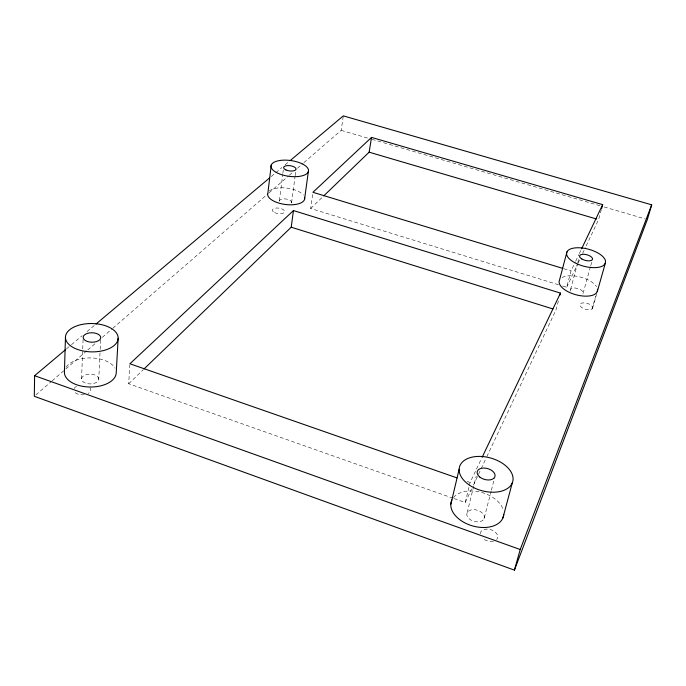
<?xml version="1.0" encoding="UTF-8"?>
<svg xmlns="http://www.w3.org/2000/svg" width="686" height="686" viewBox="0 0 686 686"><rect width="100%" height="100%" fill="white"/><g stroke="black" fill="none" stroke-linecap="round" stroke-linejoin="round"><path stroke-width="0.51" stroke-dasharray="3.43 2.57" d="M81.557 378.835L82.672 350.014M82.714 348.942L83.126 338.267M98.758 379.204A8.609 4.871 0.2 0 0 86.05 374.753A8.609 4.871 0.2 0 0 85.656 383.191A8.609 4.871 0.2 0 0 98.758 379.204L100.122 350.486M100.173 349.423L100.671 338.79M453.077 498.242L128.676 383.748L129.851 364.815M279.416 200.604L282.709 174.501M282.838 173.455L283.498 168.242M291.601 202.773L295.031 176.714M295.169 175.667L295.992 169.408M558.481 284.75L310.655 208.493L312.799 193.315M303.907 162.633L341.148 130.357L343.317 115.874M454.089 498.593L465.211 502.521L469.138 486.477M469.378 485.474L470.116 482.472L481.641 458.317M467.14 512.716L476.195 476.067M484.059 518.719A9.004 5.805 16.1 0 0 473.374 509.647A9.004 5.805 16.1 0 0 469.31 518.899A9.004 5.805 16.1 0 0 484.059 518.719L491.125 491.236M491.39 490.216L494.529 478.005M558.37 301.017L556.003 309.909L486.194 457.999M562.58 286.011L566.679 287.271L571.061 270.91L575.185 262.266M570.555 289.449L577.475 263.844M577.749 262.815L579.413 256.667M601.313 209.633L598.578 219.606L585.818 246.677M583.1 293.316L590.475 266.665M590.757 265.645L591.889 261.546M592.061 308.914L592.584 308.237A6.568 3.104 15.5 0 0 584.746 302.869A6.568 3.104 15.5 0 0 581.359 307.277A6.568 3.104 15.5 0 0 592.061 308.914L595.654 296.206M592.584 308.237L597.009 292.605M465.211 502.521L471.599 488.972M473.417 485.096L480.723 469.61M481.178 468.641L485.739 458.968M566.679 287.271L577.612 264.076M578.066 263.107L579.893 259.239M582.628 253.443L585.364 247.637M575.648 261.306L578.855 254.583M579.31 253.623L581.145 249.781M128.676 383.748L143.314 369.651M310.655 208.493L322.197 197.379M35.921 394.896L51.304 381.562M52.11 380.867L65.067 369.634M65.873 368.931L86.925 350.692M87.739 349.989L95.834 342.974M102.308 337.358L112.024 328.937M112.83 328.234L268.286 193.503M269.092 192.809L288.523 175.968M289.329 175.264L292.57 172.46M297.432 168.25L303.092 163.337M66.551 348.822L70.649 345.375M71.464 344.689L82.106 335.728M87.019 331.595L95.208 324.701M271.253 176.525L281.903 167.564M285.179 164.803L289.269 161.356M341.148 130.357L370.946 139.035M371.975 139.335L600.07 205.774M604.177 206.966L645.277 218.937M563.892 268.723L571.061 270.91M467.089 481.409L470.116 482.472M480.269 533.734A8.987 5.874 17.1 0 1 491.33 529.866A8.987 5.874 17.1 0 1 496.613 539.582M493.397 541.254A8.987 5.874 17.1 0 1 482.773 538.45M89.866 387.616A8.549 4.896 -0.2 0 1 88.168 393.498M84.249 394.707A8.549 4.896 -0.2 0 1 74.74 392.229M74.165 388.49A8.549 4.896 -0.2 0 1 76.54 386.347M269.324 191.008A18.676 8.223 7.7 0 1 286.645 188.067A18.676 8.223 7.7 0 1 303.392 195.098M66.105 367.173A25.914 14.552 0.4 0 1 91.024 357.929A25.914 14.552 0.4 0 1 114.991 368.142M453.446 497.59A27.106 17.339 16 0 1 481.075 492.299A27.106 17.339 16 0 1 503.421 510.641M562.031 277.573A19.791 9.124 15.1 0 1 580.476 277.075A19.791 9.124 15.1 0 1 596.52 286.628M279.374 201.324A6.208 2.761 7.7 0 1 286.465 199.06A6.208 2.761 7.7 0 1 291.147 203.425M570.743 291.113A6.577 3.061 15.1 0 1 577.269 288.352A6.577 3.061 15.1 0 1 582.568 293.977M274.64 212.651A6.174 2.787 7.5 0 0 284.561 211.94A6.174 2.787 7.5 0 0 276.304 208.021A6.174 2.787 7.5 0 0 274.64 212.651"/><path stroke-width="1.03" d="M65.736 349.508L34.617 375.705L34.3 396.302L514.414 570.126L647.335 219.537L651.7 204.822L343.317 115.874L290.092 160.67M65.487 336.672L64.433 371.623A25.914 14.552 0.4 0 0 89.472 387.007A25.914 14.552 0.4 0 0 116.226 372.798L118.155 338.241A26.351 14.174 1 0 0 78.933 325.181A26.351 14.174 1 0 0 78.333 349.723A26.351 14.174 1 0 0 118.155 338.241M605.284 263.355L605.532 261.04A20.057 8.824 14.8 0 0 577.904 247.749A20.057 8.824 14.8 0 0 572.21 261.16A20.057 8.824 14.8 0 0 603.723 265.293L605.284 263.355L597.283 291.627L595.714 293.642A19.791 9.124 15.1 0 1 572.107 293.522A19.791 9.124 15.1 0 1 559.527 280.051L566.97 251.813M597.283 291.627L597.549 289.235M271.262 164.974L267.9 192.92A18.676 8.223 7.7 0 0 285.71 204.531A18.676 8.223 7.7 0 0 304.575 197.311M144.086 368.914L291.233 227.203L293.445 210.568L560.471 293.102L559.947 295.083M304.524 199.463L308.348 171.629A18.916 7.94 7.9 0 0 282.726 160.19A18.916 7.94 7.9 0 0 278.224 173.404A18.916 7.94 7.9 0 0 308.348 171.629M323.732 195.896L369.128 152.189L371.546 137.397L602.677 204.651L601.588 208.638M450.813 504.296L459.123 469.284M502.915 517.93L512.236 483.03A27.612 16.936 15.6 0 0 478.768 456.404A27.612 16.936 15.6 0 0 467.269 483.544A27.612 16.936 15.6 0 0 512.236 483.03M514.414 570.126L520.202 549.512L651.7 204.822M482.104 457.348L560.471 293.102M581.599 248.821L602.677 204.651M293.445 210.568L129.92 363.769L456.996 477.893M371.546 137.397L312.936 192.303L562.872 268.415M96.031 324.015L269.615 177.897M369.128 152.189L596.528 219.006M291.233 227.203L552.942 308.957M34.617 375.705L520.202 549.512M503.747 514.389A27.106 17.339 16 0 1 472.808 525.99A27.106 17.339 16 0 1 451.937 499.923M479.746 477.019A9.201 5.642 15.6 0 0 494.786 476.984A9.201 5.642 15.6 0 0 483.776 468.041A9.201 5.642 15.6 0 0 479.746 477.019M87.362 341.465A8.781 4.725 1 0 0 100.722 337.726A8.781 4.725 1 0 0 87.748 333.285A8.781 4.725 1 0 0 87.362 341.465M285.916 169.957A6.303 2.65 7.9 0 0 295.992 169.408A6.303 2.65 7.9 0 0 287.511 165.575A6.303 2.65 7.9 0 0 285.916 169.957M581.814 258.974A6.689 2.941 14.8 0 0 592.455 259.497A6.689 2.941 14.8 0 0 583.923 254.274A6.689 2.941 14.8 0 0 581.814 258.974"/></g></svg>
